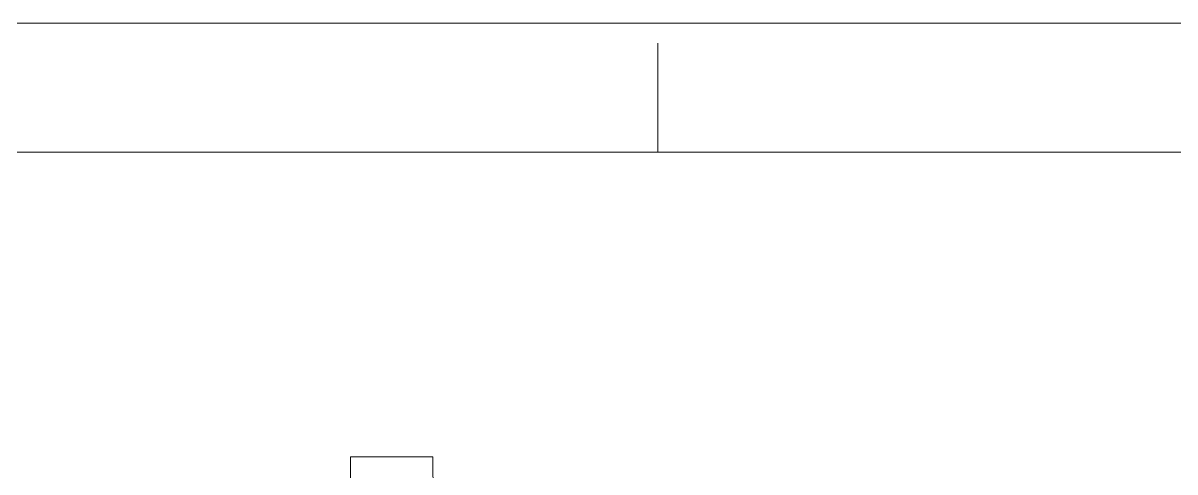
# Model space of a CAD drawing. Header units: inches. Extents: x 76 to 22091, y 292 to 17065.
# Drawn here: x 3287 to 7447, y 15446 to 17065 of the extents above; entities that cross this region are included whole.
import ezdxf
from ezdxf.enums import TextEntityAlignment as Align

# ---------------------------------------------------------------- set-up
doc = ezdxf.new("R2010")
doc.units = ezdxf.units.IN
doc.header["$MEASUREMENT"] = 0
doc.layers.add('Title Block', color=7, linetype='Continuous')
doc.styles.add('ACANSTS', font='romans.shx', dxfattribs={"height": 1})
doc.styles.add('Roman', font='romans')

# ---------------------------------------------------------------- blocks, each defined once
blk = doc.blocks.new('LONE STAR BLOWER TITLE BLOCK (SIZE A)')
at = {"layer": 'Title Block', "lineweight": 15}
for p, q in [((23.625, 18), (0, 18)), ((5.9062, 17.5), (5.9062, 17.9219)), ((23.125, 17.5), (0.5, 17.5)), ((23.125, 17.5), (0.5, 17.5))]:
    blk.add_line(p, q, dxfattribs=at)
at = {"layer": 'Title Block', "lineweight": 15, "style": 'ACANSTS'}
for tag, p, height in [('DRAWN_BY', (14.3692, 2.2855), 0.135), ('DRAWN_DATE', (15.5145, 2.2938), 0.135), ('DRAWING_SUBTITLE', (17.5134, 1.9768), 0.2025), ('CHECKED_BY', (14.3914, 1.9397), 0.135), ('CHECK_DATE', (15.4958, 1.9404), 0.135), ('ENGINEER', (14.3854, 1.6081), 0.135), ('DRAWING_SUBTITLE', (17.5109, 1.5494), 0.2025), ('ENG_DATE', (15.4868, 1.6029), 0.135), ('MANUFACTURING', (14.3811, 1.2706), 0.135), ('MFG_DATE', (15.4879, 1.2695), 0.135), ('CONTROL', (14.3811, 0.9331), 0.135), ('CONTROL_DATE', (15.4879, 0.932), 0.135), ('CAGE_CODE', (17.7275, 0.9163), 0.135), ('MODEL_FILE_NAME', (8.2952, 0.6111), 0.135), ('APPROVED_BY', (14.3698, 0.5685), 0.135), ('APPROVAL_DATE', (15.4796, 0.5615), 0.135)]:
    blk.add_attdef(tag, p, '', height=height, dxfattribs=at)
at = {"layer": 'Title Block', "lineweight": 15, "style": 'Roman', "flags": 8}
for tag, height, p in [('DWG_NUMBER', 0.2812, (18.9096, 1.1474)), ('SCALE', 0.135, (17.9035, 0.7041)), ('SHEETNUMBER', 0.135, (21.2556, 0.7041)), ('TOTA_SHEETS', 0.135, (21.8939, 0.7016))]:
    blk.add_attdef(tag, text='', height=height, dxfattribs=at).set_placement(p, align=Align.TOP_LEFT)
at = {"layer": 'Title Block', "lineweight": 15, "style": 'ACANSTS'}
blk.add_attdef('REVISION', text='', height=0.135, dxfattribs=at).set_placement((22.8495, 0.8933), align=Align.CENTER)

msp = doc.modelspace()

# ---------------------------------------------------------------- linework, layer by layer
at = {"color": 7, "lineweight": 5}
for p, q in [((4469.73, 15240.73), (4469.73, 15499.73)), ((4469.73, 15499.73), (4767.48, 15499.73)), ((4769.69, 14773.73), (4767.48, 15499.73))]:
    msp.add_line(p, q, dxfattribs=at)

# ---------------------------------------------------------------- block references
at = {"xscale": 931.8648284389766, "yscale": 931.8648284389766, "zscale": 931.8648284389766}
msp.add_blockref('LONE STAR BLOWER TITLE BLOCK (SIZE A)', (75.77, 291.76), dxfattribs=at)

doc.saveas('drawing.dxf')
